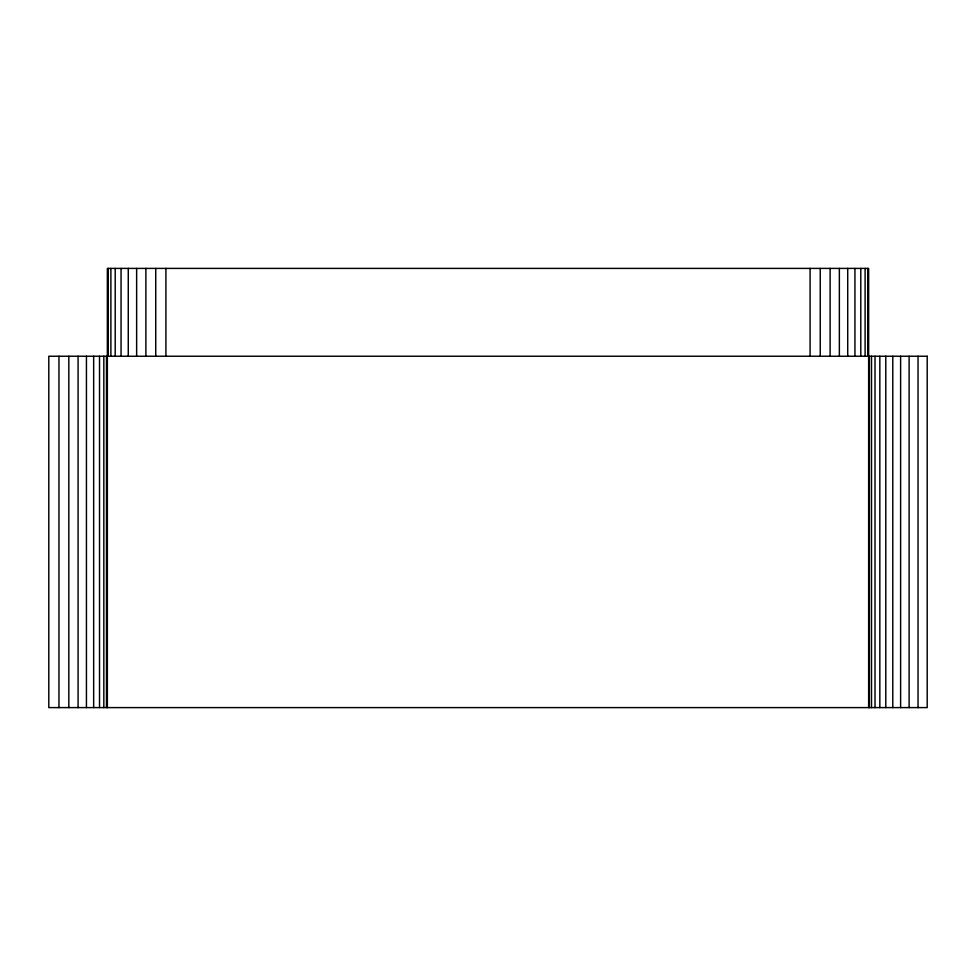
<?xml version="1.0" encoding="UTF-8"?>
<svg xmlns="http://www.w3.org/2000/svg" width="976" height="976" viewBox="0 0 976 976"><rect width="100%" height="100%" fill="white"/><g stroke="black" fill="none" stroke-linecap="round" stroke-linejoin="round"><path stroke-width="1.46" d="M918.038 356.24L918.038 707.6M909.107 356.24L909.107 707.6M900.616 356.24L900.616 707.6M892.784 356.24L892.784 707.6M885.793 356.24L885.793 707.6M879.827 356.24L879.827 707.6M875.021 356.24L875.021 707.6M871.507 356.24L871.507 707.6M869.36 356.24L869.36 707.6M868.64 707.6L868.64 268.4L107.36 268.4L107.36 707.6M867.749 268.4L867.749 356.24M865.102 268.4L865.102 356.24M860.795 268.4L860.795 356.24M854.939 268.4L854.939 356.24M847.717 268.4L847.717 356.24M839.36 268.4L839.36 356.24M830.112 268.4L830.112 356.24M820.243 268.4L820.243 356.24M810.08 268.4L810.08 356.24M165.92 268.4L165.92 356.24M155.745 268.4L155.745 356.24M145.888 268.4L145.888 356.24M136.64 268.4L136.64 356.24M128.271 268.4L128.271 356.24M121.061 268.4L121.061 356.24M115.205 268.4L115.205 356.24M110.886 268.4L110.886 356.24M108.251 268.4L108.251 356.24M106.469 356.24L106.469 707.6M103.822 356.24L103.822 707.6M99.515 356.24L99.515 707.6M93.659 356.24L93.659 707.6M86.437 356.24L86.437 707.6M78.08 356.24L78.08 707.6M68.832 356.24L68.832 707.6M58.963 356.24L58.963 707.6M927.2 356.24L48.8 356.24L48.8 707.6L927.2 707.6L927.2 356.24"/></g></svg>
